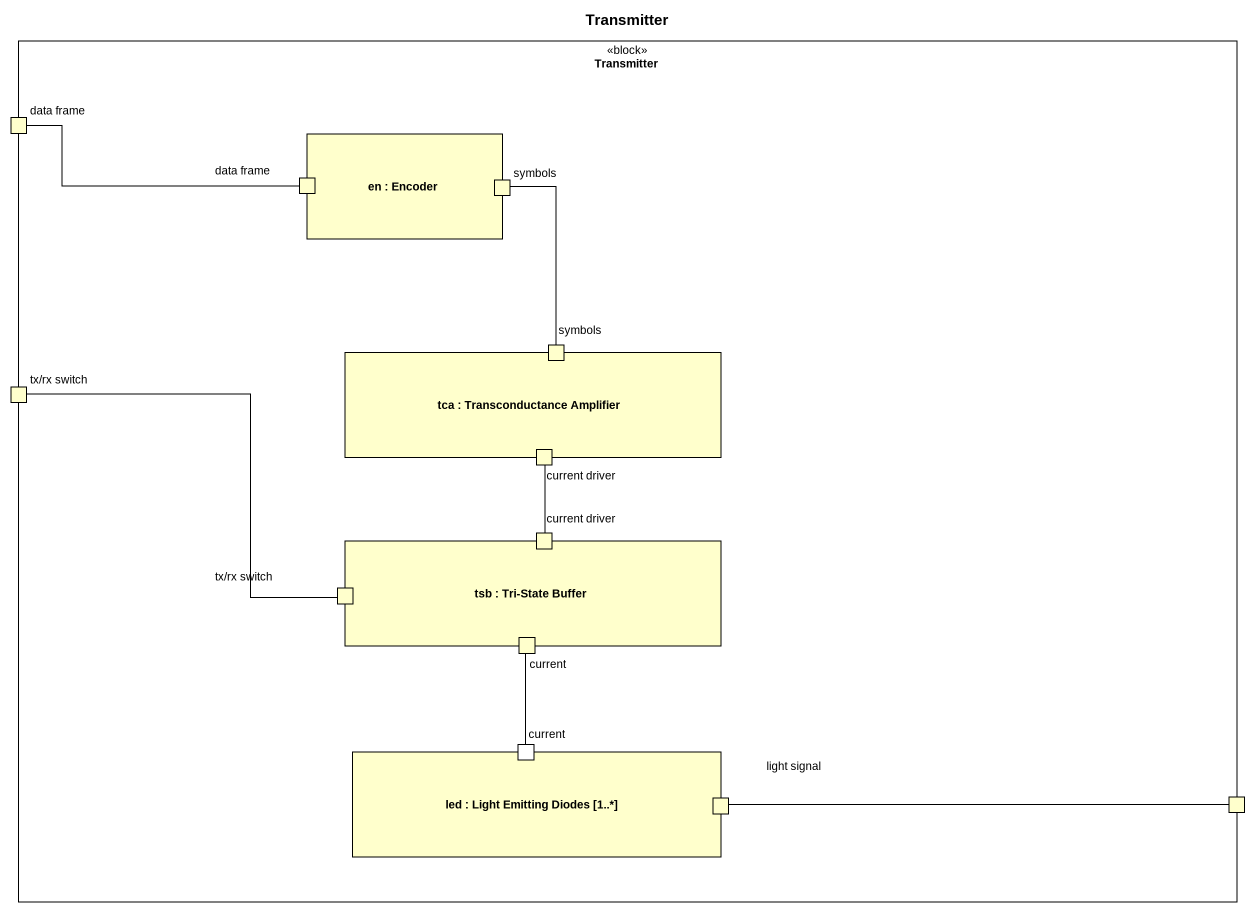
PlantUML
@startuml
title Transmitter
rectangle Transmitter <<block>> {
  port "data frame" as data_frame #FFFFCC
  rectangle "en : Encoder" as en #FFFFCC {
    port "data frame" as data_frame_2 #FFFFCC
    port symbols #FFFFCC
  }
  port "tx/rx switch" as tx_rx_switch #FFFFCC
  rectangle "tca : Transconductance Amplifier" as tca #FFFFCC {
    port "symbols" as symbols_2 #FFFFCC
    port "current driver" as current_driver #FFFFCC
  }
  rectangle "tsb : Tri-State Buffer" as tsb #FFFFCC {
    port "current driver" as current_driver_2 #FFFFCC
    port "tx/rx switch" as tx_rx_switch_2 #FFFFCC
    port current #FFFFCC
  }
  rectangle "led : Light Emitting Diodes [1..*]" as led #FFFFCC {
    port "current" as current_2
    port "light signal" as light_signal #FFFFCC
  }
  port " " as port1 #FFFFCC
}
data_frame_2 -left- data_frame
symbols -- symbols_2
current_driver -- current_driver_2
tx_rx_switch_2 -up- tx_rx_switch
current -- current_2
light_signal -right- port1
@enduml
